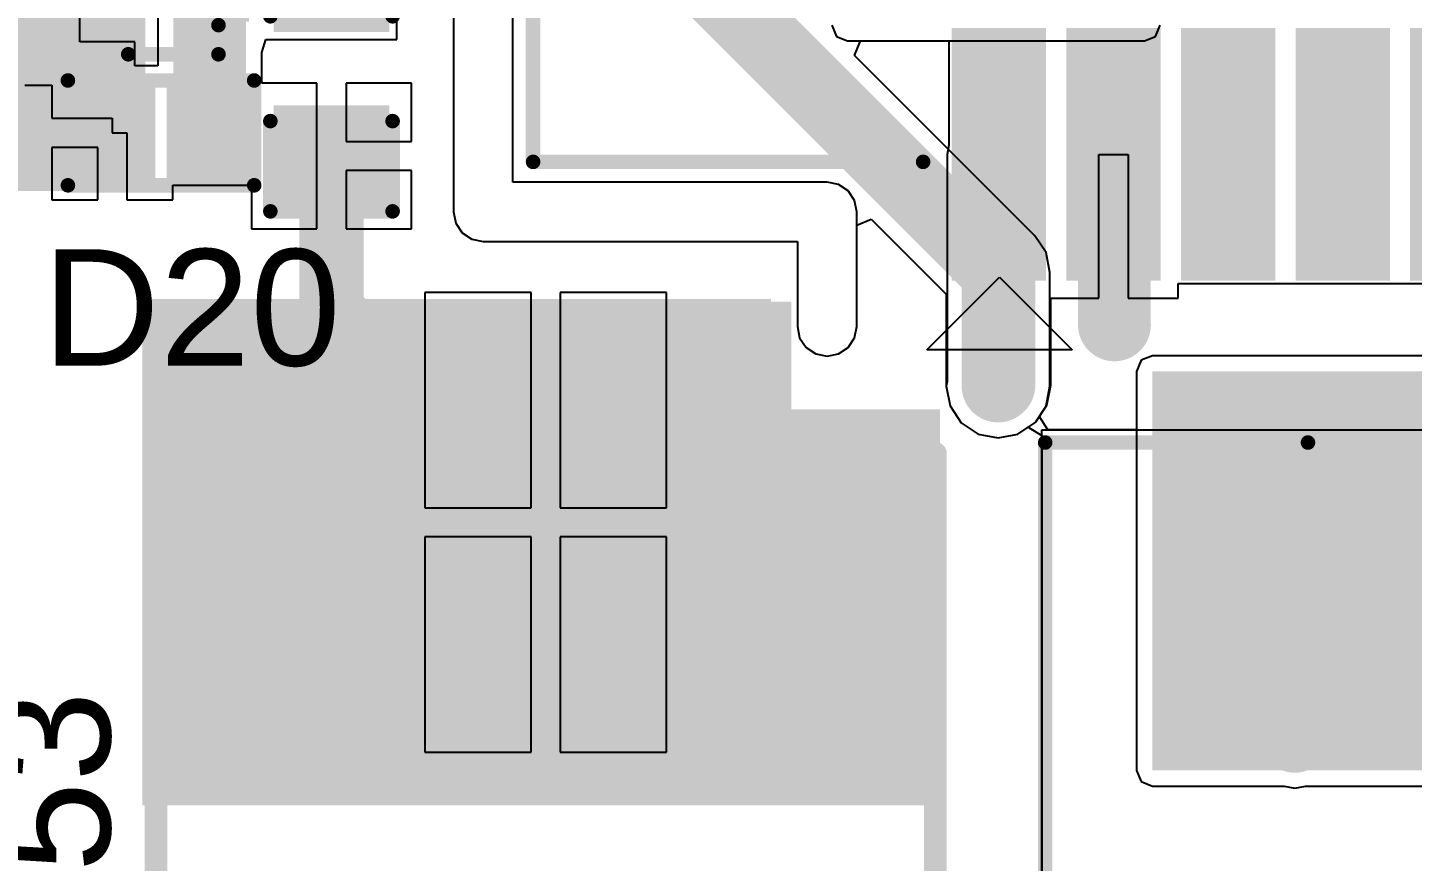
# Model space of a CAD drawing. Header units: millimetres. Extents: x -0.27 to 4.7, y -0.39 to 2.83.
# Drawn here: x 0.0566 to 0.5323, y 0.5508 to 0.8371 of the extents above; entities that cross this region are included whole.
import ezdxf

# ---------------------------------------------------------------- set-up
doc = ezdxf.new("R2010")
doc.units = ezdxf.units.MM
doc.header["$MEASUREMENT"] = 0
for name, color, linetype in [('BottomLayer', 5, 'Continuous'), ('BottomSolder', 6, 'Continuous'), ('TopLayer', 1, 'Continuous'), ('TopOverlay', 2, 'Continuous'), ('TopPaste', 8, 'Continuous'), ('TopSolder', 216, 'Continuous'), ('ViaHoleLayer', 16, 'Continuous')]:
    doc.layers.add(name, color=color, linetype=linetype)
doc.styles.add('Arial', font='', dxfattribs={"height": 0.2})
doc.styles.get('Arial').set_extended_font_data('Arial')

# ---------------------------------------------------------------- blocks, each defined once
blk = doc.blocks.new('25SVPF47M_30')
at = {"layer": 'TopLayer'}
for points in [[(-0.04134, -0.0315), (-0.17913, -0.0315), (-0.17913, 0.0315), (-0.04134, 0.0315)], [(0.17913, -0.0315), (0.04134, -0.0315), (0.04134, 0.0315), (0.17913, 0.0315)]]:
    blk.add_hatch(color=1, dxfattribs=at).paths.add_polyline_path(points)
at = {"layer": 'TopPaste'}
for points in [[(-0.04134, -0.0315), (-0.17913, -0.0315), (-0.17913, 0.0315), (-0.04134, 0.0315)], [(0.17913, -0.0315), (0.04134, -0.0315), (0.04134, 0.0315), (0.17913, 0.0315)]]:
    blk.add_hatch(color=8, dxfattribs=at).paths.add_polyline_path(points)
at = {"layer": 'TopSolder'}
for points in [[(-0.03734, -0.0355), (-0.18313, -0.0355), (-0.18313, 0.0355), (-0.03734, 0.0355)], [(0.18313, -0.0355), (0.03734, -0.0355), (0.03734, 0.0355), (0.18313, 0.0355)]]:
    blk.add_hatch(color=216, dxfattribs=at).paths.add_polyline_path(points)
at = {"layer": 'TopOverlay'}
for points, const_width in [([(-0.09449, 0.13386), (-0.13386, 0.09449)], 0.00787), ([(-0.09449, 0.13386), (0.13386, 0.13386)], 0.00787), ([(0.13386, 0.13386), (0.13386, 0.04626)], 0.00787), ([(-0.13386, 0.09449), (-0.13386, 0.04626)], 0.00787), ([(-0.153, 0.064), (-0.153, 0.043)], 0.005), ([(-0.162, 0.053), (-0.144, 0.053)], 0.005), ([(-0.13386, -0.04626), (-0.13386, -0.09449)], 0.00787), ([(0.13386, -0.04626), (0.13386, -0.13386)], 0.00787), ([(-0.13386, -0.09449), (-0.09449, -0.13386)], 0.00787), ([(-0.09449, -0.13386), (0.13386, -0.13386)], 0.00787)]:
    blk.add_lwpolyline(points, dxfattribs=dict(at, const_width=const_width))
for points, const_width in [([(-0.09646, 0.13386, 1), (-0.09252, 0.13386, 1)], 0.00394), ([(-0.09646, 0.13386, 1), (-0.09252, 0.13386, 1)], 0.00394), ([(0.13189, 0.13386, 1), (0.13583, 0.13386, 1)], 0.00394), ([(0.13189, 0.13386, 1), (0.13583, 0.13386, 1)], 0.00394), ([(-0.13583, 0.09449, 1), (-0.13189, 0.09449, 1)], 0.00394), ([(-0.13583, 0.09449, 1), (-0.13189, 0.09449, 1)], 0.00394), ([(-0.15425, 0.064, 1), (-0.15175, 0.064, 1)], 0.0025), ([(-0.16325, 0.053, 1), (-0.16075, 0.053, 1)], 0.0025), ([(-0.14525, 0.053, 1), (-0.14275, 0.053, 1)], 0.0025), ([(-0.13583, 0.04626, 1), (-0.13189, 0.04626, 1)], 0.00394), ([(0.13189, 0.04626, 1), (0.13583, 0.04626, 1)], 0.00394), ([(-0.15425, 0.043, 1), (-0.15175, 0.043, 1)], 0.0025), ([(-0.13583, -0.04626, 1), (-0.13189, -0.04626, 1)], 0.00394), ([(0.13189, -0.04626, 1), (0.13583, -0.04626, 1)], 0.00394), ([(-0.13583, -0.09449, 1), (-0.13189, -0.09449, 1)], 0.00394), ([(-0.13583, -0.09449, 1), (-0.13189, -0.09449, 1)], 0.00394), ([(-0.09646, -0.13386, 1), (-0.09252, -0.13386, 1)], 0.00394), ([(-0.09646, -0.13386, 1), (-0.09252, -0.13386, 1)], 0.00394), ([(0.13189, -0.13386, 1), (0.13583, -0.13386, 1)], 0.00394), ([(0.13189, -0.13386, 1), (0.13583, -0.13386, 1)], 0.00394)]:
    blk.add_lwpolyline(points, format="xyb", close=True, dxfattribs=dict(at, const_width=const_width))
blk = doc.blocks.new('SIM7000A_31')
at = {"layer": 'TopLayer'}
for points in [[(-0.51181, 0.32717), (-0.43307, 0.32717), (-0.43307, 0.30276), (-0.51181, 0.30276)], [(-0.51181, 0.2878), (-0.43307, 0.2878), (-0.43307, 0.26339), (-0.51181, 0.26339)], [(-0.51181, 0.24843), (-0.43307, 0.24843), (-0.43307, 0.22402), (-0.51181, 0.22402)], [(-0.51181, 0.20906), (-0.43307, 0.20906), (-0.43307, 0.18465), (-0.51181, 0.18465)]]:
    blk.add_hatch(color=1, dxfattribs=at).paths.add_polyline_path(points)
at = {"layer": 'TopPaste'}
for points in [[(-0.51181, 0.32717), (-0.43307, 0.32717), (-0.43307, 0.30276), (-0.51181, 0.30276)], [(-0.51181, 0.2878), (-0.43307, 0.2878), (-0.43307, 0.26339), (-0.51181, 0.26339)], [(-0.51181, 0.24843), (-0.43307, 0.24843), (-0.43307, 0.22402), (-0.51181, 0.22402)], [(-0.51181, 0.20906), (-0.43307, 0.20906), (-0.43307, 0.18465), (-0.51181, 0.18465)]]:
    blk.add_hatch(color=8, dxfattribs=at).paths.add_polyline_path(points)
at = {"layer": 'TopSolder'}
for points in [[(-0.51581, 0.33117), (-0.42907, 0.33117), (-0.42907, 0.29876), (-0.51581, 0.29876)], [(-0.51581, 0.2918), (-0.42907, 0.2918), (-0.42907, 0.25939), (-0.51581, 0.25939)], [(-0.51581, 0.25243), (-0.42907, 0.25243), (-0.42907, 0.22002), (-0.51581, 0.22002)], [(-0.51581, 0.21306), (-0.42907, 0.21306), (-0.42907, 0.18065), (-0.51581, 0.18065)], [(-0.51581, 0.17369), (-0.42907, 0.17369), (-0.42907, 0.14128), (-0.51581, 0.14128)]]:
    blk.add_hatch(color=216, dxfattribs=at).paths.add_polyline_path(points)
at = {"layer": 'TopOverlay'}
for p, q in [((-0.53954, 0.33978), (-0.51454, 0.31478)), ((-0.53954, 0.28978), (-0.53954, 0.33978)), ((-0.51454, 0.31478), (-0.53954, 0.28978))]:
    blk.add_line(p, q, dxfattribs=at)
at = {"layer": 'TopOverlay', "const_width": 0.005}
for points in [[(-0.475, 0.475), (-0.475, 0.341)], [(-0.475, 0.475), (-0.342, 0.475)]]:
    blk.add_lwpolyline(points, dxfattribs=at)
at = {"layer": 'TopOverlay', "const_width": 0.0025}
for points in [[(-0.47625, 0.475, 1), (-0.47375, 0.475, 1)], [(-0.47625, 0.475, 1), (-0.47375, 0.475, 1)], [(-0.47625, 0.341, 1), (-0.47375, 0.341, 1)]]:
    blk.add_lwpolyline(points, format="xyb", close=True, dxfattribs=at)
blk = doc.blocks.new('SOT_723_103')
at = {"layer": 'TopLayer'}
for points in [[(-0.00984, 0.0315), (0.00984, 0.0315), (0.00984, 0.01378), (-0.00984, 0.01378)], [(-0.02559, -0.01378), (-0.00591, -0.01378), (-0.00591, -0.0315), (-0.02559, -0.0315)], [(0.00591, -0.01378), (0.02559, -0.01378), (0.02559, -0.0315), (0.00591, -0.0315)]]:
    blk.add_hatch(color=1, dxfattribs=at).paths.add_polyline_path(points)
at = {"layer": 'TopPaste'}
for points in [[(-0.00984, 0.0315), (0.00984, 0.0315), (0.00984, 0.01378), (-0.00984, 0.01378)], [(-0.02559, -0.01378), (-0.00591, -0.01378), (-0.00591, -0.0315), (-0.02559, -0.0315)], [(0.00591, -0.01378), (0.02559, -0.01378), (0.02559, -0.0315), (0.00591, -0.0315)]]:
    blk.add_hatch(color=8, dxfattribs=at).paths.add_polyline_path(points)
at = {"layer": 'TopSolder'}
for points in [[(-0.01384, 0.0355), (0.01384, 0.0355), (0.01384, 0.00978), (-0.01384, 0.00978)], [(-0.02959, -0.00978), (-0.00191, -0.00978), (-0.00191, -0.0355), (-0.02959, -0.0355)], [(0.00191, -0.00978), (0.02959, -0.00978), (0.02959, -0.0355), (0.00191, -0.0355)]]:
    blk.add_hatch(color=216, dxfattribs=at).paths.add_polyline_path(points)
at = {"layer": 'TopOverlay', "const_width": 0.005}
for points in [[(-0.025, -0.006), (-0.025, 0.025)], [(-0.015, 0.025), (-0.025, 0.025)], [(-0.025, -0.006), (-0.025, 0.025)], [(-0.015, 0.025), (-0.025, 0.025)], [(0.025, 0.025), (0.015, 0.025)], [(0.025, -0.006), (0.025, 0.025)], [(-0.037, -0.026), (-0.037, -0.016)], [(-0.032, -0.021), (-0.037, -0.016)], [(0.001, -0.016), (-0.001, -0.016)], [(-0.037, -0.026), (-0.032, -0.021)]]:
    blk.add_lwpolyline(points, dxfattribs=at)
at = {"layer": 'TopOverlay', "const_width": 0.0025}
for points in [[(-0.02625, 0.025, 1), (-0.02375, 0.025, 1)], [(-0.02625, 0.025, 1), (-0.02375, 0.025, 1)], [(-0.02625, 0.025, 1), (-0.02375, 0.025, 1)], [(-0.02625, 0.025, 1), (-0.02375, 0.025, 1)], [(-0.01625, 0.025, 1), (-0.01375, 0.025, 1)], [(-0.01625, 0.025, 1), (-0.01375, 0.025, 1)], [(0.01375, 0.025, 1), (0.01625, 0.025, 1)], [(0.02375, 0.025, 1), (0.02625, 0.025, 1)], [(0.02375, 0.025, 1), (0.02625, 0.025, 1)], [(-0.02625, -0.006, 1), (-0.02375, -0.006, 1)], [(-0.02625, -0.006, 1), (-0.02375, -0.006, 1)], [(0.02375, -0.006, 1), (0.02625, -0.006, 1)], [(-0.03825, -0.016, 1), (-0.03575, -0.016, 1)], [(-0.03825, -0.016, 1), (-0.03575, -0.016, 1)], [(-0.00225, -0.016, 1), (0.00025, -0.016, 1)], [(-0.00025, -0.016, 1), (0.00225, -0.016, 1)], [(-0.03325, -0.021, 1), (-0.03075, -0.021, 1)], [(-0.03325, -0.021, 1), (-0.03075, -0.021, 1)], [(-0.03825, -0.026, 1), (-0.03575, -0.026, 1)], [(-0.03825, -0.026, 1), (-0.03575, -0.026, 1)]]:
    blk.add_lwpolyline(points, format="xyb", close=True, dxfattribs=at)
blk = doc.blocks.new('SMRH74_220MT_118')
at = {"layer": 'TopLayer'}
for points in [[(-0.16535, 0.04921), (-0.08661, 0.04921), (-0.08661, -0.04921), (-0.16535, -0.04921)], [(0.08661, 0.04921), (0.16535, 0.04921), (0.16535, -0.04921), (0.08661, -0.04921)]]:
    blk.add_hatch(color=1, dxfattribs=at).paths.add_polyline_path(points)
at = {"layer": 'TopPaste'}
for points in [[(-0.16535, 0.04921), (-0.08661, 0.04921), (-0.08661, -0.04921), (-0.16535, -0.04921)], [(0.08661, 0.04921), (0.16535, 0.04921), (0.16535, -0.04921), (0.08661, -0.04921)]]:
    blk.add_hatch(color=8, dxfattribs=at).paths.add_polyline_path(points)
at = {"layer": 'TopSolder'}
for points in [[(-0.16935, 0.05321), (-0.08261, 0.05321), (-0.08261, -0.05321), (-0.16935, -0.05321)], [(0.08261, 0.05321), (0.16935, 0.05321), (0.16935, -0.05321), (0.08261, -0.05321)]]:
    blk.add_hatch(color=216, dxfattribs=at).paths.add_polyline_path(points)
at = {"layer": 'TopOverlay', "const_width": 0.005}
for points in [[(-0.14764, 0.14764), (0.14764, 0.14764)], [(-0.14764, 0.14764), (-0.14764, 0.05736)], [(0.14764, 0.14764), (0.14764, 0.05736)], [(-0.14764, -0.05736), (-0.14764, -0.14764)], [(0.14764, -0.05736), (0.14764, -0.14764)], [(-0.14764, -0.14764), (0.14764, -0.14764)]]:
    blk.add_lwpolyline(points, dxfattribs=at)
at = {"layer": 'TopOverlay', "const_width": 0.0025}
for points in [[(-0.14889, 0.14764, 1), (-0.14639, 0.14764, 1)], [(-0.14889, 0.14764, 1), (-0.14639, 0.14764, 1)], [(0.14639, 0.14764, 1), (0.14889, 0.14764, 1)], [(0.14639, 0.14764, 1), (0.14889, 0.14764, 1)], [(-0.14889, 0.05736, 1), (-0.14639, 0.05736, 1)], [(0.14639, 0.05736, 1), (0.14889, 0.05736, 1)], [(-0.14889, -0.05736, 1), (-0.14639, -0.05736, 1)], [(0.14639, -0.05736, 1), (0.14889, -0.05736, 1)], [(-0.14889, -0.14764, 1), (-0.14639, -0.14764, 1)], [(-0.14889, -0.14764, 1), (-0.14639, -0.14764, 1)], [(0.14639, -0.14764, 1), (0.14889, -0.14764, 1)], [(0.14639, -0.14764, 1), (0.14889, -0.14764, 1)]]:
    blk.add_lwpolyline(points, format="xyb", close=True, dxfattribs=at)
blk = doc.blocks.new('DFN1006_2L__147')
at = {"layer": 'TopLayer'}
for points in [[(-0.02756, 0.01299), (-0.00591, 0.01299), (-0.00591, -0.01299), (-0.02756, -0.01299)], [(0.00591, 0.01299), (0.02756, 0.01299), (0.02756, -0.01299), (0.00591, -0.01299)]]:
    blk.add_hatch(color=1, dxfattribs=at).paths.add_polyline_path(points)
at = {"layer": 'TopOverlay'}
blk.add_hatch(color=2, dxfattribs=at).paths.add_polyline_path([(-0.04499, -0.02), (-0.03199, -0.02), (-0.03199, 0.02), (-0.04499, 0.02)])
at = {"layer": 'TopPaste'}
for points in [[(-0.02756, 0.01299), (-0.00591, 0.01299), (-0.00591, -0.01299), (-0.02756, -0.01299)], [(0.00591, 0.01299), (0.02756, 0.01299), (0.02756, -0.01299), (0.00591, -0.01299)]]:
    blk.add_hatch(color=8, dxfattribs=at).paths.add_polyline_path(points)
at = {"layer": 'TopSolder'}
for points in [[(-0.03156, 0.01699), (-0.00191, 0.01699), (-0.00191, -0.01699), (-0.03156, -0.01699)], [(0.00191, 0.01699), (0.03156, 0.01699), (0.03156, -0.01699), (0.00191, -0.01699)]]:
    blk.add_hatch(color=216, dxfattribs=at).paths.add_polyline_path(points)
at = {"layer": 'TopOverlay', "const_width": 0.005}
for points in [[(-0.032, 0.018), (0.032, 0.018)], [(-0.032, -0.018), (-0.032, 0.018)], [(0.032, -0.018), (0.032, 0.018)], [(-0.032, -0.018), (0.032, -0.018)]]:
    blk.add_lwpolyline(points, dxfattribs=at)
at = {"layer": 'TopOverlay', "const_width": 0.0025}
for points in [[(-0.03325, 0.018, 1), (-0.03075, 0.018, 1)], [(-0.03325, 0.018, 1), (-0.03075, 0.018, 1)], [(0.03075, 0.018, 1), (0.03325, 0.018, 1)], [(0.03075, 0.018, 1), (0.03325, 0.018, 1)], [(-0.03325, -0.018, 1), (-0.03075, -0.018, 1)], [(-0.03325, -0.018, 1), (-0.03075, -0.018, 1)], [(0.03075, -0.018, 1), (0.03325, -0.018, 1)], [(0.03075, -0.018, 1), (0.03325, -0.018, 1)]]:
    blk.add_lwpolyline(points, format="xyb", close=True, dxfattribs=at)
blk = doc.blocks.new('C___0603_177')
at = {"layer": 'TopLayer'}
for points in [[(-0.015, 0.0175), (-0.015, -0.0175), (-0.045, -0.0175), (-0.045, 0.0175)], [(0.045, 0.0175), (0.045, -0.0175), (0.015, -0.0175), (0.015, 0.0175)]]:
    blk.add_hatch(color=1, dxfattribs=at).paths.add_polyline_path(points)
at = {"layer": 'TopPaste'}
for points in [[(-0.015, 0.0175), (-0.015, -0.0175), (-0.045, -0.0175), (-0.045, 0.0175)], [(0.045, 0.0175), (0.045, -0.0175), (0.015, -0.0175), (0.015, 0.0175)]]:
    blk.add_hatch(color=8, dxfattribs=at).paths.add_polyline_path(points)
at = {"layer": 'TopSolder'}
for points in [[(-0.01264, 0.01986), (-0.01264, -0.01986), (-0.04736, -0.01986), (-0.04736, 0.01986)], [(0.04736, 0.01986), (0.04736, -0.01986), (0.01264, -0.01986), (0.01264, 0.01986)]]:
    blk.add_hatch(color=216, dxfattribs=at).paths.add_polyline_path(points)
at = {"layer": 'TopOverlay', "const_width": 0.005}
for points in [[(-0.049, 0.021), (-0.018, 0.021)], [(-0.049, 0.021), (-0.049, -0.021)], [(0.018, 0.021), (0.049, 0.021)], [(0.049, 0.021), (0.049, -0.021)], [(-0.049, -0.021), (-0.018, -0.021)], [(0.018, -0.021), (0.049, -0.021)]]:
    blk.add_lwpolyline(points, dxfattribs=at)
at = {"layer": 'TopOverlay', "const_width": 0.0025}
for points in [[(-0.05025, 0.021, 1), (-0.04775, 0.021, 1)], [(-0.05025, 0.021, 1), (-0.04775, 0.021, 1)], [(-0.01925, 0.021, 1), (-0.01675, 0.021, 1)], [(0.01675, 0.021, 1), (0.01925, 0.021, 1)], [(0.04775, 0.021, 1), (0.05025, 0.021, 1)], [(0.04775, 0.021, 1), (0.05025, 0.021, 1)], [(-0.05025, -0.021, 1), (-0.04775, -0.021, 1)], [(-0.05025, -0.021, 1), (-0.04775, -0.021, 1)], [(-0.01925, -0.021, 1), (-0.01675, -0.021, 1)], [(0.01675, -0.021, 1), (0.01925, -0.021, 1)], [(0.04775, -0.021, 1), (0.05025, -0.021, 1)], [(0.04775, -0.021, 1), (0.05025, -0.021, 1)]]:
    blk.add_lwpolyline(points, format="xyb", close=True, dxfattribs=at)

msp = doc.modelspace()

# ---------------------------------------------------------------- hatches: boundary and pattern name
at = {"layer": 'BottomLayer'}
h = msp.add_hatch(color=5, dxfattribs=at)
edge = h.paths.add_edge_path()
edge.add_arc((0.43, 0.735), 0.01181, 0, 360)
for points in [[(0.099, 0.59795), (0.312, 0.59795), (0.312, 0.74395), (0.099, 0.74395)], [(0.443, 0.582), (0.82847, 0.582), (0.82847, 0.719), (0.443, 0.719)], [(0.308, 0.59795), (0.349, 0.59795), (0.349, 0.705), (0.308, 0.705)]]:
    msp.add_hatch(color=5, dxfattribs=at).paths.add_polyline_path(points)
h = msp.add_hatch(color=5, dxfattribs=at)
edge = h.paths.add_edge_path()
edge.add_arc((0.14735, 0.72217), 0.01181, 0, 360)
h = msp.add_hatch(color=5, dxfattribs=at)
edge = h.paths.add_edge_path()
edge.add_arc((0.18035, 0.72217), 0.01181, 0, 360)
h = msp.add_hatch(color=5, dxfattribs=at)
edge = h.paths.add_edge_path()
edge.add_arc((0.28882, 0.72217), 0.01181, 0, 360)
h = msp.add_hatch(color=5, dxfattribs=at)
edge = h.paths.add_edge_path()
edge.add_arc((0.39, 0.714), 0.01181, 0, 360)
h = msp.add_hatch(color=5, dxfattribs=at)
edge = h.paths.add_edge_path()
edge.add_arc((0.459, 0.706), 0.01181, 0, 360)
h = msp.add_hatch(color=5, dxfattribs=at)
edge = h.paths.add_edge_path()
edge.add_arc((0.492, 0.705), 0.01181, 0, 360)
h = msp.add_hatch(color=5, dxfattribs=at)
edge = h.paths.add_edge_path()
edge.add_arc((0.14735, 0.68892), 0.01181, 0, 360)
h = msp.add_hatch(color=5, dxfattribs=at)
edge = h.paths.add_edge_path()
edge.add_arc((0.18035, 0.68892), 0.01181, 0, 360)
h = msp.add_hatch(color=5, dxfattribs=at)
edge = h.paths.add_edge_path()
edge.add_arc((0.28882, 0.68892), 0.01181, 0, 360)
h = msp.add_hatch(color=5, dxfattribs=at)
edge = h.paths.add_edge_path()
edge.add_arc((0.32135, 0.68892), 0.01181, 0, 360)
h = msp.add_hatch(color=5, dxfattribs=at)
edge = h.paths.add_edge_path()
edge.add_arc((0.459, 0.678), 0.01181, 0, 360)
h = msp.add_hatch(color=5, dxfattribs=at)
edge = h.paths.add_edge_path()
edge.add_arc((0.492, 0.677), 0.01181, 0, 360)
h = msp.add_hatch(color=5, dxfattribs=at)
edge = h.paths.add_edge_path()
edge.add_arc((0.14735, 0.65567), 0.01181, 0, 360)
h = msp.add_hatch(color=5, dxfattribs=at)
edge = h.paths.add_edge_path()
edge.add_arc((0.18035, 0.65567), 0.01181, 0, 360)
h = msp.add_hatch(color=5, dxfattribs=at)
edge = h.paths.add_edge_path()
edge.add_arc((0.28882, 0.65567), 0.01181, 0, 360)
h = msp.add_hatch(color=5, dxfattribs=at)
edge = h.paths.add_edge_path()
edge.add_arc((0.32135, 0.65567), 0.01181, 0, 360)
h = msp.add_hatch(color=5, dxfattribs=at)
edge = h.paths.add_edge_path()
edge.add_arc((0.459, 0.65), 0.01181, 0, 360)
h = msp.add_hatch(color=5, dxfattribs=at)
edge = h.paths.add_edge_path()
edge.add_arc((0.492, 0.649), 0.01181, 0, 360)
h = msp.add_hatch(color=5, dxfattribs=at)
edge = h.paths.add_edge_path()
edge.add_arc((0.14735, 0.62242), 0.01181, 0, 360)
h = msp.add_hatch(color=5, dxfattribs=at)
edge = h.paths.add_edge_path()
edge.add_arc((0.18035, 0.62242), 0.01181, 0, 360)
h = msp.add_hatch(color=5, dxfattribs=at)
edge = h.paths.add_edge_path()
edge.add_arc((0.28882, 0.62242), 0.01181, 0, 360)
h = msp.add_hatch(color=5, dxfattribs=at)
edge = h.paths.add_edge_path()
edge.add_arc((0.32135, 0.62242), 0.01181, 0, 360)
h = msp.add_hatch(color=5, dxfattribs=at)
edge = h.paths.add_edge_path()
edge.add_arc((0.459, 0.622), 0.01181, 0, 360)
h = msp.add_hatch(color=5, dxfattribs=at)
edge = h.paths.add_edge_path()
edge.add_arc((0.492, 0.621), 0.01181, 0, 360)
h = msp.add_hatch(color=5, dxfattribs=at)
edge = h.paths.add_edge_path()
edge.add_arc((0.459, 0.594), 0.01181, 0, 360)
h = msp.add_hatch(color=5, dxfattribs=at)
edge = h.paths.add_edge_path()
edge.add_arc((0.492, 0.593), 0.01181, 0, 360)
at = {"layer": 'BottomSolder'}
h = msp.add_hatch(color=6, dxfattribs=at)
edge = h.paths.add_edge_path()
edge.add_arc((0.43, 0.735), 0.00591, 0, 360)
h = msp.add_hatch(color=6, dxfattribs=at)
edge = h.paths.add_edge_path()
edge.add_arc((0.14735, 0.72217), 0.00591, 0, 360)
h = msp.add_hatch(color=6, dxfattribs=at)
edge = h.paths.add_edge_path()
edge.add_arc((0.18035, 0.72217), 0.00591, 0, 360)
h = msp.add_hatch(color=6, dxfattribs=at)
edge = h.paths.add_edge_path()
edge.add_arc((0.28882, 0.72217), 0.00591, 0, 360)
h = msp.add_hatch(color=6, dxfattribs=at)
edge = h.paths.add_edge_path()
edge.add_arc((0.39, 0.714), 0.00591, 0, 360)
h = msp.add_hatch(color=6, dxfattribs=at)
edge = h.paths.add_edge_path()
edge.add_arc((0.459, 0.706), 0.00591, 0, 360)
h = msp.add_hatch(color=6, dxfattribs=at)
edge = h.paths.add_edge_path()
edge.add_arc((0.492, 0.705), 0.00591, 0, 360)
h = msp.add_hatch(color=6, dxfattribs=at)
edge = h.paths.add_edge_path()
edge.add_arc((0.14735, 0.68892), 0.00591, 0, 360)
h = msp.add_hatch(color=6, dxfattribs=at)
edge = h.paths.add_edge_path()
edge.add_arc((0.18035, 0.68892), 0.00591, 0, 360)
h = msp.add_hatch(color=6, dxfattribs=at)
edge = h.paths.add_edge_path()
edge.add_arc((0.28882, 0.68892), 0.00591, 0, 360)
h = msp.add_hatch(color=6, dxfattribs=at)
edge = h.paths.add_edge_path()
edge.add_arc((0.32135, 0.68892), 0.00591, 0, 360)
h = msp.add_hatch(color=6, dxfattribs=at)
edge = h.paths.add_edge_path()
edge.add_arc((0.459, 0.678), 0.00591, 0, 360)
h = msp.add_hatch(color=6, dxfattribs=at)
edge = h.paths.add_edge_path()
edge.add_arc((0.492, 0.677), 0.00591, 0, 360)
h = msp.add_hatch(color=6, dxfattribs=at)
edge = h.paths.add_edge_path()
edge.add_arc((0.14735, 0.65567), 0.00591, 0, 360)
h = msp.add_hatch(color=6, dxfattribs=at)
edge = h.paths.add_edge_path()
edge.add_arc((0.18035, 0.65567), 0.00591, 0, 360)
h = msp.add_hatch(color=6, dxfattribs=at)
edge = h.paths.add_edge_path()
edge.add_arc((0.28882, 0.65567), 0.00591, 0, 360)
h = msp.add_hatch(color=6, dxfattribs=at)
edge = h.paths.add_edge_path()
edge.add_arc((0.32135, 0.65567), 0.00591, 0, 360)
h = msp.add_hatch(color=6, dxfattribs=at)
edge = h.paths.add_edge_path()
edge.add_arc((0.459, 0.65), 0.00591, 0, 360)
h = msp.add_hatch(color=6, dxfattribs=at)
edge = h.paths.add_edge_path()
edge.add_arc((0.492, 0.649), 0.00591, 0, 360)
h = msp.add_hatch(color=6, dxfattribs=at)
edge = h.paths.add_edge_path()
edge.add_arc((0.14735, 0.62242), 0.00591, 0, 360)
h = msp.add_hatch(color=6, dxfattribs=at)
edge = h.paths.add_edge_path()
edge.add_arc((0.18035, 0.62242), 0.00591, 0, 360)
h = msp.add_hatch(color=6, dxfattribs=at)
edge = h.paths.add_edge_path()
edge.add_arc((0.28882, 0.62242), 0.00591, 0, 360)
h = msp.add_hatch(color=6, dxfattribs=at)
edge = h.paths.add_edge_path()
edge.add_arc((0.32135, 0.62242), 0.00591, 0, 360)
h = msp.add_hatch(color=6, dxfattribs=at)
edge = h.paths.add_edge_path()
edge.add_arc((0.459, 0.622), 0.00591, 0, 360)
h = msp.add_hatch(color=6, dxfattribs=at)
edge = h.paths.add_edge_path()
edge.add_arc((0.492, 0.621), 0.00591, 0, 360)
h = msp.add_hatch(color=6, dxfattribs=at)
edge = h.paths.add_edge_path()
edge.add_arc((0.459, 0.594), 0.00591, 0, 360)
h = msp.add_hatch(color=6, dxfattribs=at)
edge = h.paths.add_edge_path()
edge.add_arc((0.492, 0.593), 0.00591, 0, 360)
at = {"layer": 'TopLayer'}
for points in [[(0.01, 0.781), (0.097, 0.781), (0.097, 0.847), (0.01, 0.847)], [(0.096, 0.587), (0.319, 0.587), (0.319, 0.74295), (0.096, 0.74295)], [(0.443, 0.582), (0.816, 0.582), (0.816, 0.719), (0.443, 0.719)], [(0.294, 0.596), (0.37, 0.596), (0.37, 0.706), (0.294, 0.706)], [(0.096, 0.57), (0.37, 0.57), (0.37, 0.683), (0.096, 0.683)]]:
    msp.add_hatch(color=1, dxfattribs=at).paths.add_polyline_path(points)
h = msp.add_hatch(color=1, dxfattribs=at)
edge = h.paths.add_edge_path()
edge.add_arc((0.43, 0.735), 0.01181, 0, 360)
h = msp.add_hatch(color=1, dxfattribs=at)
edge = h.paths.add_edge_path()
edge.add_arc((0.14735, 0.72217), 0.01181, 0, 360)
h = msp.add_hatch(color=1, dxfattribs=at)
edge = h.paths.add_edge_path()
edge.add_arc((0.18035, 0.72217), 0.01181, 0, 360)
h = msp.add_hatch(color=1, dxfattribs=at)
edge = h.paths.add_edge_path()
edge.add_arc((0.28882, 0.72217), 0.01181, 0, 360)
h = msp.add_hatch(color=1, dxfattribs=at)
edge = h.paths.add_edge_path()
edge.add_arc((0.39, 0.714), 0.01181, 0, 360)
h = msp.add_hatch(color=1, dxfattribs=at)
edge = h.paths.add_edge_path()
edge.add_arc((0.459, 0.706), 0.01181, 0, 360)
h = msp.add_hatch(color=1, dxfattribs=at)
edge = h.paths.add_edge_path()
edge.add_arc((0.492, 0.705), 0.01181, 0, 360)
h = msp.add_hatch(color=1, dxfattribs=at)
edge = h.paths.add_edge_path()
edge.add_arc((0.14735, 0.68892), 0.01181, 0, 360)
h = msp.add_hatch(color=1, dxfattribs=at)
edge = h.paths.add_edge_path()
edge.add_arc((0.18035, 0.68892), 0.01181, 0, 360)
h = msp.add_hatch(color=1, dxfattribs=at)
edge = h.paths.add_edge_path()
edge.add_arc((0.28882, 0.68892), 0.01181, 0, 360)
h = msp.add_hatch(color=1, dxfattribs=at)
edge = h.paths.add_edge_path()
edge.add_arc((0.32135, 0.68892), 0.01181, 0, 360)
h = msp.add_hatch(color=1, dxfattribs=at)
edge = h.paths.add_edge_path()
edge.add_arc((0.459, 0.678), 0.01181, 0, 360)
h = msp.add_hatch(color=1, dxfattribs=at)
edge = h.paths.add_edge_path()
edge.add_arc((0.492, 0.677), 0.01181, 0, 360)
h = msp.add_hatch(color=1, dxfattribs=at)
edge = h.paths.add_edge_path()
edge.add_arc((0.14735, 0.65567), 0.01181, 0, 360)
h = msp.add_hatch(color=1, dxfattribs=at)
edge = h.paths.add_edge_path()
edge.add_arc((0.18035, 0.65567), 0.01181, 0, 360)
h = msp.add_hatch(color=1, dxfattribs=at)
edge = h.paths.add_edge_path()
edge.add_arc((0.28882, 0.65567), 0.01181, 0, 360)
h = msp.add_hatch(color=1, dxfattribs=at)
edge = h.paths.add_edge_path()
edge.add_arc((0.32135, 0.65567), 0.01181, 0, 360)
h = msp.add_hatch(color=1, dxfattribs=at)
edge = h.paths.add_edge_path()
edge.add_arc((0.459, 0.65), 0.01181, 0, 360)
h = msp.add_hatch(color=1, dxfattribs=at)
edge = h.paths.add_edge_path()
edge.add_arc((0.492, 0.649), 0.01181, 0, 360)
h = msp.add_hatch(color=1, dxfattribs=at)
edge = h.paths.add_edge_path()
edge.add_arc((0.14735, 0.62242), 0.01181, 0, 360)
h = msp.add_hatch(color=1, dxfattribs=at)
edge = h.paths.add_edge_path()
edge.add_arc((0.18035, 0.62242), 0.01181, 0, 360)
h = msp.add_hatch(color=1, dxfattribs=at)
edge = h.paths.add_edge_path()
edge.add_arc((0.28882, 0.62242), 0.01181, 0, 360)
h = msp.add_hatch(color=1, dxfattribs=at)
edge = h.paths.add_edge_path()
edge.add_arc((0.32135, 0.62242), 0.01181, 0, 360)
h = msp.add_hatch(color=1, dxfattribs=at)
edge = h.paths.add_edge_path()
edge.add_arc((0.459, 0.622), 0.01181, 0, 360)
h = msp.add_hatch(color=1, dxfattribs=at)
edge = h.paths.add_edge_path()
edge.add_arc((0.492, 0.621), 0.01181, 0, 360)
h = msp.add_hatch(color=1, dxfattribs=at)
edge = h.paths.add_edge_path()
edge.add_arc((0.459, 0.594), 0.01181, 0, 360)
h = msp.add_hatch(color=1, dxfattribs=at)
edge = h.paths.add_edge_path()
edge.add_arc((0.492, 0.593), 0.01181, 0, 360)
at = {"layer": 'TopSolder'}
h = msp.add_hatch(color=216, dxfattribs=at)
edge = h.paths.add_edge_path()
edge.add_arc((0.43, 0.735), 0.00591, 0, 360)
h = msp.add_hatch(color=216, dxfattribs=at)
edge = h.paths.add_edge_path()
edge.add_arc((0.14735, 0.72217), 0.00591, 0, 360)
h = msp.add_hatch(color=216, dxfattribs=at)
edge = h.paths.add_edge_path()
edge.add_arc((0.18035, 0.72217), 0.00591, 0, 360)
h = msp.add_hatch(color=216, dxfattribs=at)
edge = h.paths.add_edge_path()
edge.add_arc((0.28882, 0.72217), 0.00591, 0, 360)
h = msp.add_hatch(color=216, dxfattribs=at)
edge = h.paths.add_edge_path()
edge.add_arc((0.39, 0.714), 0.00591, 0, 360)
h = msp.add_hatch(color=216, dxfattribs=at)
edge = h.paths.add_edge_path()
edge.add_arc((0.459, 0.706), 0.00591, 0, 360)
h = msp.add_hatch(color=216, dxfattribs=at)
edge = h.paths.add_edge_path()
edge.add_arc((0.492, 0.705), 0.00591, 0, 360)
h = msp.add_hatch(color=216, dxfattribs=at)
edge = h.paths.add_edge_path()
edge.add_arc((0.14735, 0.68892), 0.00591, 0, 360)
h = msp.add_hatch(color=216, dxfattribs=at)
edge = h.paths.add_edge_path()
edge.add_arc((0.18035, 0.68892), 0.00591, 0, 360)
h = msp.add_hatch(color=216, dxfattribs=at)
edge = h.paths.add_edge_path()
edge.add_arc((0.28882, 0.68892), 0.00591, 0, 360)
h = msp.add_hatch(color=216, dxfattribs=at)
edge = h.paths.add_edge_path()
edge.add_arc((0.32135, 0.68892), 0.00591, 0, 360)
h = msp.add_hatch(color=216, dxfattribs=at)
edge = h.paths.add_edge_path()
edge.add_arc((0.459, 0.678), 0.00591, 0, 360)
h = msp.add_hatch(color=216, dxfattribs=at)
edge = h.paths.add_edge_path()
edge.add_arc((0.492, 0.677), 0.00591, 0, 360)
h = msp.add_hatch(color=216, dxfattribs=at)
edge = h.paths.add_edge_path()
edge.add_arc((0.14735, 0.65567), 0.00591, 0, 360)
h = msp.add_hatch(color=216, dxfattribs=at)
edge = h.paths.add_edge_path()
edge.add_arc((0.18035, 0.65567), 0.00591, 0, 360)
h = msp.add_hatch(color=216, dxfattribs=at)
edge = h.paths.add_edge_path()
edge.add_arc((0.28882, 0.65567), 0.00591, 0, 360)
h = msp.add_hatch(color=216, dxfattribs=at)
edge = h.paths.add_edge_path()
edge.add_arc((0.32135, 0.65567), 0.00591, 0, 360)
h = msp.add_hatch(color=216, dxfattribs=at)
edge = h.paths.add_edge_path()
edge.add_arc((0.459, 0.65), 0.00591, 0, 360)
h = msp.add_hatch(color=216, dxfattribs=at)
edge = h.paths.add_edge_path()
edge.add_arc((0.492, 0.649), 0.00591, 0, 360)
h = msp.add_hatch(color=216, dxfattribs=at)
edge = h.paths.add_edge_path()
edge.add_arc((0.14735, 0.62242), 0.00591, 0, 360)
h = msp.add_hatch(color=216, dxfattribs=at)
edge = h.paths.add_edge_path()
edge.add_arc((0.18035, 0.62242), 0.00591, 0, 360)
h = msp.add_hatch(color=216, dxfattribs=at)
edge = h.paths.add_edge_path()
edge.add_arc((0.28882, 0.62242), 0.00591, 0, 360)
h = msp.add_hatch(color=216, dxfattribs=at)
edge = h.paths.add_edge_path()
edge.add_arc((0.32135, 0.62242), 0.00591, 0, 360)
h = msp.add_hatch(color=216, dxfattribs=at)
edge = h.paths.add_edge_path()
edge.add_arc((0.459, 0.622), 0.00591, 0, 360)
h = msp.add_hatch(color=216, dxfattribs=at)
edge = h.paths.add_edge_path()
edge.add_arc((0.492, 0.621), 0.00591, 0, 360)
h = msp.add_hatch(color=216, dxfattribs=at)
edge = h.paths.add_edge_path()
edge.add_arc((0.459, 0.594), 0.00591, 0, 360)
h = msp.add_hatch(color=216, dxfattribs=at)
edge = h.paths.add_edge_path()
edge.add_arc((0.492, 0.593), 0.00591, 0, 360)
at = {"layer": 'ViaHoleLayer'}
h = msp.add_hatch(color=16, dxfattribs=at)
edge = h.paths.add_edge_path()
edge.add_arc((0.43, 0.735), 0.00591, 0, 360)
h = msp.add_hatch(color=16, dxfattribs=at)
edge = h.paths.add_edge_path()
edge.add_arc((0.14735, 0.72217), 0.00591, 0, 360)
h = msp.add_hatch(color=16, dxfattribs=at)
edge = h.paths.add_edge_path()
edge.add_arc((0.18035, 0.72217), 0.00591, 0, 360)
h = msp.add_hatch(color=16, dxfattribs=at)
edge = h.paths.add_edge_path()
edge.add_arc((0.28882, 0.72217), 0.00591, 0, 360)
h = msp.add_hatch(color=16, dxfattribs=at)
edge = h.paths.add_edge_path()
edge.add_arc((0.39, 0.714), 0.00591, 0, 360)
h = msp.add_hatch(color=16, dxfattribs=at)
edge = h.paths.add_edge_path()
edge.add_arc((0.459, 0.706), 0.00591, 0, 360)
h = msp.add_hatch(color=16, dxfattribs=at)
edge = h.paths.add_edge_path()
edge.add_arc((0.492, 0.705), 0.00591, 0, 360)
h = msp.add_hatch(color=16, dxfattribs=at)
edge = h.paths.add_edge_path()
edge.add_arc((0.14735, 0.68892), 0.00591, 0, 360)
h = msp.add_hatch(color=16, dxfattribs=at)
edge = h.paths.add_edge_path()
edge.add_arc((0.18035, 0.68892), 0.00591, 0, 360)
h = msp.add_hatch(color=16, dxfattribs=at)
edge = h.paths.add_edge_path()
edge.add_arc((0.28882, 0.68892), 0.00591, 0, 360)
h = msp.add_hatch(color=16, dxfattribs=at)
edge = h.paths.add_edge_path()
edge.add_arc((0.32135, 0.68892), 0.00591, 0, 360)
h = msp.add_hatch(color=16, dxfattribs=at)
edge = h.paths.add_edge_path()
edge.add_arc((0.459, 0.678), 0.00591, 0, 360)
h = msp.add_hatch(color=16, dxfattribs=at)
edge = h.paths.add_edge_path()
edge.add_arc((0.492, 0.677), 0.00591, 0, 360)
h = msp.add_hatch(color=16, dxfattribs=at)
edge = h.paths.add_edge_path()
edge.add_arc((0.14735, 0.65567), 0.00591, 0, 360)
h = msp.add_hatch(color=16, dxfattribs=at)
edge = h.paths.add_edge_path()
edge.add_arc((0.18035, 0.65567), 0.00591, 0, 360)
h = msp.add_hatch(color=16, dxfattribs=at)
edge = h.paths.add_edge_path()
edge.add_arc((0.28882, 0.65567), 0.00591, 0, 360)
h = msp.add_hatch(color=16, dxfattribs=at)
edge = h.paths.add_edge_path()
edge.add_arc((0.32135, 0.65567), 0.00591, 0, 360)
h = msp.add_hatch(color=16, dxfattribs=at)
edge = h.paths.add_edge_path()
edge.add_arc((0.459, 0.65), 0.00591, 0, 360)
h = msp.add_hatch(color=16, dxfattribs=at)
edge = h.paths.add_edge_path()
edge.add_arc((0.492, 0.649), 0.00591, 0, 360)
h = msp.add_hatch(color=16, dxfattribs=at)
edge = h.paths.add_edge_path()
edge.add_arc((0.14735, 0.62242), 0.00591, 0, 360)
h = msp.add_hatch(color=16, dxfattribs=at)
edge = h.paths.add_edge_path()
edge.add_arc((0.18035, 0.62242), 0.00591, 0, 360)
h = msp.add_hatch(color=16, dxfattribs=at)
edge = h.paths.add_edge_path()
edge.add_arc((0.28882, 0.62242), 0.00591, 0, 360)
h = msp.add_hatch(color=16, dxfattribs=at)
edge = h.paths.add_edge_path()
edge.add_arc((0.32135, 0.62242), 0.00591, 0, 360)
h = msp.add_hatch(color=16, dxfattribs=at)
edge = h.paths.add_edge_path()
edge.add_arc((0.459, 0.622), 0.00591, 0, 360)
h = msp.add_hatch(color=16, dxfattribs=at)
edge = h.paths.add_edge_path()
edge.add_arc((0.492, 0.621), 0.00591, 0, 360)
h = msp.add_hatch(color=16, dxfattribs=at)
edge = h.paths.add_edge_path()
edge.add_arc((0.459, 0.594), 0.00591, 0, 360)
h = msp.add_hatch(color=16, dxfattribs=at)
edge = h.paths.add_edge_path()
edge.add_arc((0.492, 0.593), 0.00591, 0, 360)

# ---------------------------------------------------------------- linework, layer by layer
at = {"layer": 'BottomLayer'}
for p, q in [((0.20294, 0.88178), (0.20294, 0.77386)), ((0.44409, 0.8341), (0.44568, 0.83793)), ((0.34072, 0.82752), (0.34279, 0.83252)), ((0.34279, 0.83252), (0.44026, 0.83252)), ((0.44026, 0.83252), (0.44409, 0.8341)), ((0.40262, 0.76562), (0.34072, 0.82752)), ((0.20294, 0.77386), (0.20372, 0.76996)), ((0.34144, 0.76925), (0.34644, 0.77132)), ((0.34644, 0.77132), (0.37216, 0.74561)), ((0.20372, 0.76996), (0.20593, 0.76665)), ((0.20593, 0.76665), (0.20924, 0.76444)), ((0.34144, 0.73449), (0.34144, 0.76925)), ((0.20924, 0.76444), (0.21314, 0.76367)), ((0.21314, 0.76367), (0.32105, 0.76367)), ((0.32105, 0.76367), (0.32105, 0.73449)), ((0.40648, 0.75983), (0.40262, 0.76562)), ((0.40262, 0.76562), (0.40262, 0.76562)), ((0.40784, 0.753), (0.40648, 0.75983)), ((0.40784, 0.714), (0.40784, 0.753)), ((0.37216, 0.74561), (0.37216, 0.714)), ((0.32105, 0.73449), (0.32183, 0.73059)), ((0.34067, 0.73059), (0.34144, 0.73449)), ((0.32183, 0.73059), (0.32404, 0.72728)), ((0.33846, 0.72728), (0.34067, 0.73059)), ((0.32404, 0.72728), (0.32735, 0.72507)), ((0.32735, 0.72507), (0.33125, 0.7243)), ((0.33125, 0.7243), (0.33515, 0.72507)), ((0.33515, 0.72507), (0.33846, 0.72728)), ((0.443, 0.72441), (0.43917, 0.72283)), ((0.82847, 0.72441), (0.443, 0.72441)), ((0.43917, 0.72283), (0.43759, 0.719)), ((0.43759, 0.719), (0.43759, 0.699)), ((0.37216, 0.714), (0.37352, 0.70717)), ((0.40648, 0.70717), (0.40784, 0.714)), ((0.37352, 0.70717), (0.37738, 0.70138)), ((0.40412, 0.70364), (0.40648, 0.70717)), ((0.37738, 0.70138), (0.38317, 0.69752)), ((0.39683, 0.69752), (0.40036, 0.69988)), ((0.40036, 0.69988), (0.40072, 0.69965)), ((0.40072, 0.69965), (0.40072, 0.69965)), ((0.40072, 0.69965), (0.405, 0.69696)), ((0.40704, 0.699), (0.40412, 0.70364)), ((0.38317, 0.69752), (0.39, 0.69616)), ((0.39, 0.69616), (0.39683, 0.69752)), ((0.405, 0.395), (0.405, 0.699)), ((0.405, 0.699), (0.705, 0.699)), ((0.405, 0.69696), (0.405, 0.69484)), ((0.405, 0.69484), (0.405, 0.54541)), ((0.40922, 0.699), (0.40704, 0.699)), ((0.43759, 0.699), (0.40922, 0.699))]:
    msp.add_line(p, q, dxfattribs=at)
at = {"layer": 'BottomLayer', "const_width": 0.025}
for points in [[(0.226, 0.917), (0.39, 0.753)], [(0.39, 0.714), (0.39, 0.753)]]:
    msp.add_lwpolyline(points, dxfattribs=at)
at = {"layer": 'BottomLayer', "const_width": 0.0125}
for points in [[(0.38375, 0.753, 1), (0.39625, 0.753, 1)], [(0.38375, 0.753, 1), (0.39625, 0.753, 1)], [(0.38375, 0.714, 1), (0.39625, 0.714, 1)]]:
    msp.add_lwpolyline(points, format="xyb", close=True, dxfattribs=at)
at = {"layer": 'TopLayer'}
for p, q in [((0.22333, 0.78406), (0.22333, 0.89197)), ((0.20294, 0.88178), (0.20294, 0.77386)), ((0.1835, 0.833), (0.1835, 0.873)), ((0.10133, 0.85359), (0.10133, 0.82394)), ((0.07454, 0.8322), (0.07454, 0.8422)), ((0.33285, 0.83793), (0.33444, 0.8341)), ((0.13702, 0.82861), (0.1385, 0.833)), ((0.1385, 0.833), (0.1835, 0.833)), ((0.33444, 0.8341), (0.33826, 0.83252)), ((0.33826, 0.83252), (0.3731, 0.83252)), ((0.3731, 0.83252), (0.3731, 0.79675)), ((0.0934, 0.8322), (0.07454, 0.8322)), ((0.0934, 0.82394), (0.0934, 0.8322)), ((0.13702, 0.818), (0.13702, 0.82861)), ((0.10133, 0.82394), (0.0934, 0.82394)), ((0.05568, 0.81736), (0.06489, 0.81736)), ((0.06489, 0.81736), (0.06489, 0.80595)), ((0.156, 0.818), (0.13702, 0.818)), ((0.156, 0.793), (0.156, 0.818)), ((0.1885, 0.818), (0.166, 0.818)), ((0.166, 0.818), (0.166, 0.798)), ((0.1885, 0.798), (0.1885, 0.818)), ((0.06489, 0.80595), (0.08571, 0.80595)), ((0.08571, 0.80595), (0.08571, 0.80095)), ((0.08571, 0.80095), (0.09071, 0.80095)), ((0.09071, 0.80095), (0.09071, 0.77796)), ((0.08071, 0.79595), (0.06489, 0.79595)), ((0.06489, 0.79595), (0.06489, 0.77796)), ((0.08071, 0.77796), (0.08071, 0.79595)), ((0.166, 0.798), (0.1885, 0.798)), ((0.3731, 0.79675), (0.37246, 0.79355)), ((0.156, 0.768), (0.156, 0.793)), ((0.37246, 0.79355), (0.37246, 0.71552)), ((0.42467, 0.74418), (0.42467, 0.79355)), ((0.42467, 0.79355), (0.43467, 0.79355)), ((0.43467, 0.79355), (0.43467, 0.74418)), ((0.1885, 0.788), (0.166, 0.788)), ((0.166, 0.788), (0.166, 0.768)), ((0.1885, 0.768), (0.1885, 0.788)), ((0.10654, 0.77796), (0.10654, 0.78296)), ((0.10654, 0.78296), (0.1335, 0.78296)), ((0.1335, 0.78296), (0.1335, 0.768)), ((0.33125, 0.78406), (0.22333, 0.78406)), ((0.33515, 0.78328), (0.33125, 0.78406)), ((0.33846, 0.78107), (0.33515, 0.78328)), ((0.34067, 0.77776), (0.33846, 0.78107)), ((0.06489, 0.77796), (0.08071, 0.77796)), ((0.09071, 0.77796), (0.10654, 0.77796)), ((0.34144, 0.77386), (0.34067, 0.77776)), ((0.20294, 0.77386), (0.20372, 0.76996)), ((0.34144, 0.73449), (0.34144, 0.77386)), ((0.1335, 0.768), (0.156, 0.768)), ((0.166, 0.768), (0.1885, 0.768)), ((0.20372, 0.76996), (0.20593, 0.76665)), ((0.20593, 0.76665), (0.20924, 0.76444)), ((0.20924, 0.76444), (0.21314, 0.76367)), ((0.21314, 0.76367), (0.32105, 0.76367)), ((0.32105, 0.76367), (0.32105, 0.73449)), ((0.45188, 0.74418), (0.45188, 0.74918)), ((0.45188, 0.74918), (0.48621, 0.74918)), ((0.48621, 0.74918), (0.48625, 0.74918)), ((0.48625, 0.74918), (0.49121, 0.74918)), ((0.49121, 0.74918), (0.49125, 0.74918)), ((0.49125, 0.74918), (0.52558, 0.74918)), ((0.52558, 0.74918), (0.52562, 0.74918)), ((0.52562, 0.74918), (0.53058, 0.74918)), ((0.53058, 0.74918), (0.53062, 0.74918)), ((0.53062, 0.74918), (0.56495, 0.74918)), ((0.22959, 0.74608), (0.19309, 0.74608)), ((0.19309, 0.74608), (0.19309, 0.67218)), ((0.22959, 0.67218), (0.22959, 0.74608)), ((0.27608, 0.74608), (0.23959, 0.74608)), ((0.23959, 0.74608), (0.23959, 0.67218)), ((0.27608, 0.67218), (0.27608, 0.74608)), ((0.40815, 0.7143), (0.40815, 0.74418)), ((0.40815, 0.74418), (0.42467, 0.74418)), ((0.43467, 0.74418), (0.45188, 0.74418)), ((0.32105, 0.73449), (0.32183, 0.73059)), ((0.34067, 0.73059), (0.34144, 0.73449)), ((0.32183, 0.73059), (0.32404, 0.72728)), ((0.33846, 0.72728), (0.34067, 0.73059)), ((0.32404, 0.72728), (0.32735, 0.72507)), ((0.32735, 0.72507), (0.33125, 0.7243)), ((0.33125, 0.7243), (0.33515, 0.72507)), ((0.33515, 0.72507), (0.33846, 0.72728)), ((0.443, 0.72441), (0.43917, 0.72283)), ((0.816, 0.72441), (0.443, 0.72441)), ((0.43917, 0.72283), (0.43759, 0.719)), ((0.43759, 0.719), (0.43759, 0.582)), ((0.37246, 0.71552), (0.37216, 0.714)), ((0.37216, 0.714), (0.37352, 0.70717)), ((0.40679, 0.70747), (0.40815, 0.7143)), ((0.37352, 0.70717), (0.37738, 0.70138)), ((0.40292, 0.70169), (0.40679, 0.70747)), ((0.37738, 0.70138), (0.38317, 0.69752)), ((0.39683, 0.69752), (0.40262, 0.70138)), ((0.40262, 0.70138), (0.40292, 0.70169)), ((0.40292, 0.70169), (0.40292, 0.70169)), ((0.38317, 0.69752), (0.39, 0.69616)), ((0.39, 0.69616), (0.39683, 0.69752)), ((0.19309, 0.67218), (0.22959, 0.67218)), ((0.23959, 0.67218), (0.27608, 0.67218)), ((0.22959, 0.66218), (0.19309, 0.66218)), ((0.19309, 0.66218), (0.19309, 0.58829)), ((0.22959, 0.58829), (0.22959, 0.66218)), ((0.27608, 0.66218), (0.23959, 0.66218)), ((0.23959, 0.66218), (0.23959, 0.58829)), ((0.27608, 0.58829), (0.27608, 0.66218)), ((0.19309, 0.58829), (0.22959, 0.58829)), ((0.23959, 0.58829), (0.27608, 0.58829)), ((0.43759, 0.582), (0.43917, 0.57817)), ((0.43917, 0.57817), (0.443, 0.57659)), ((0.443, 0.57659), (0.48834, 0.57659)), ((0.48834, 0.57659), (0.492, 0.57586)), ((0.492, 0.57586), (0.49566, 0.57659)), ((0.49566, 0.57659), (0.61198, 0.57659))]:
    msp.add_line(p, q, dxfattribs=at)
for points, const_width in [([(0.11918, 0.80095), (0.11918, 0.85359)], 0.025), ([(0.161, 0.74), (0.161, 0.793)], 0.022), ([(0.3903, 0.7143), (0.3903, 0.79355)], 0.025), ([(0.42967, 0.79355), (0.42997, 0.79325)], 0.025), ([(0.42997, 0.73503), (0.42997, 0.79325)], 0.025), ([(0.161, 0.74), (0.167, 0.734)], 0.022), ([(0.42997, 0.73503), (0.43, 0.735)], 0.025), ([(0.39, 0.714), (0.3903, 0.7143)], 0.025)]:
    msp.add_lwpolyline(points, dxfattribs=dict(at, const_width=const_width))
for points, const_width in [([(0.11293, 0.80095, 1), (0.12543, 0.80095, 1)], 0.0125), ([(0.1555, 0.793, 1), (0.1665, 0.793, 1)], 0.011), ([(0.38405, 0.79355, 1), (0.39655, 0.79355, 1)], 0.0125), ([(0.42342, 0.79355, 1), (0.43592, 0.79355, 1)], 0.0125), ([(0.42372, 0.79325, 1), (0.43622, 0.79325, 1)], 0.0125), ([(0.42372, 0.79325, 1), (0.43622, 0.79325, 1)], 0.0125), ([(0.1555, 0.74, 1), (0.1665, 0.74, 1)], 0.011), ([(0.1555, 0.74, 1), (0.1665, 0.74, 1)], 0.011), ([(0.42372, 0.73503, 1), (0.43622, 0.73503, 1)], 0.0125), ([(0.42372, 0.73503, 1), (0.43622, 0.73503, 1)], 0.0125), ([(0.42375, 0.735, 1), (0.43625, 0.735, 1)], 0.0125), ([(0.1615, 0.734, 1), (0.1725, 0.734, 1)], 0.011), ([(0.38375, 0.714, 1), (0.39625, 0.714, 1)], 0.0125), ([(0.38405, 0.7143, 1), (0.39655, 0.7143, 1)], 0.0125), ([(0.38405, 0.7143, 1), (0.39655, 0.7143, 1)], 0.0125)]:
    msp.add_lwpolyline(points, format="xyb", close=True, dxfattribs=dict(at, const_width=const_width))

# ---------------------------------------------------------------- block references
for name, p, rotation in [('SIM7000A_31', (0.70526, 1.26599), 90), ('SOT_723_103', (0.09718, 0.85295), 270), ('C___0603_177', (0.161, 0.823), 90), ('25SVPF47M_30', (0.23459, 0.55695), 90), ('SMRH74_220MT_118', (0.55382, 0.54695), 90)]:
    msp.add_blockref(name, p, dxfattribs=dict(rotation=rotation))
msp.add_blockref('DFN1006_2L__147', (0.10245, 0.80095))

# ---------------------------------------------------------------- texts
at = {"layer": 'TopOverlay', "style": 'Arial'}
msp.add_text('D20', height=0.04, dxfattribs=at).set_placement((0.06168, 0.72101))
msp.add_text('C53', height=0.04, rotation=90, dxfattribs=at).set_placement((0.08499, 0.50668))

doc.saveas('drawing.dxf')
